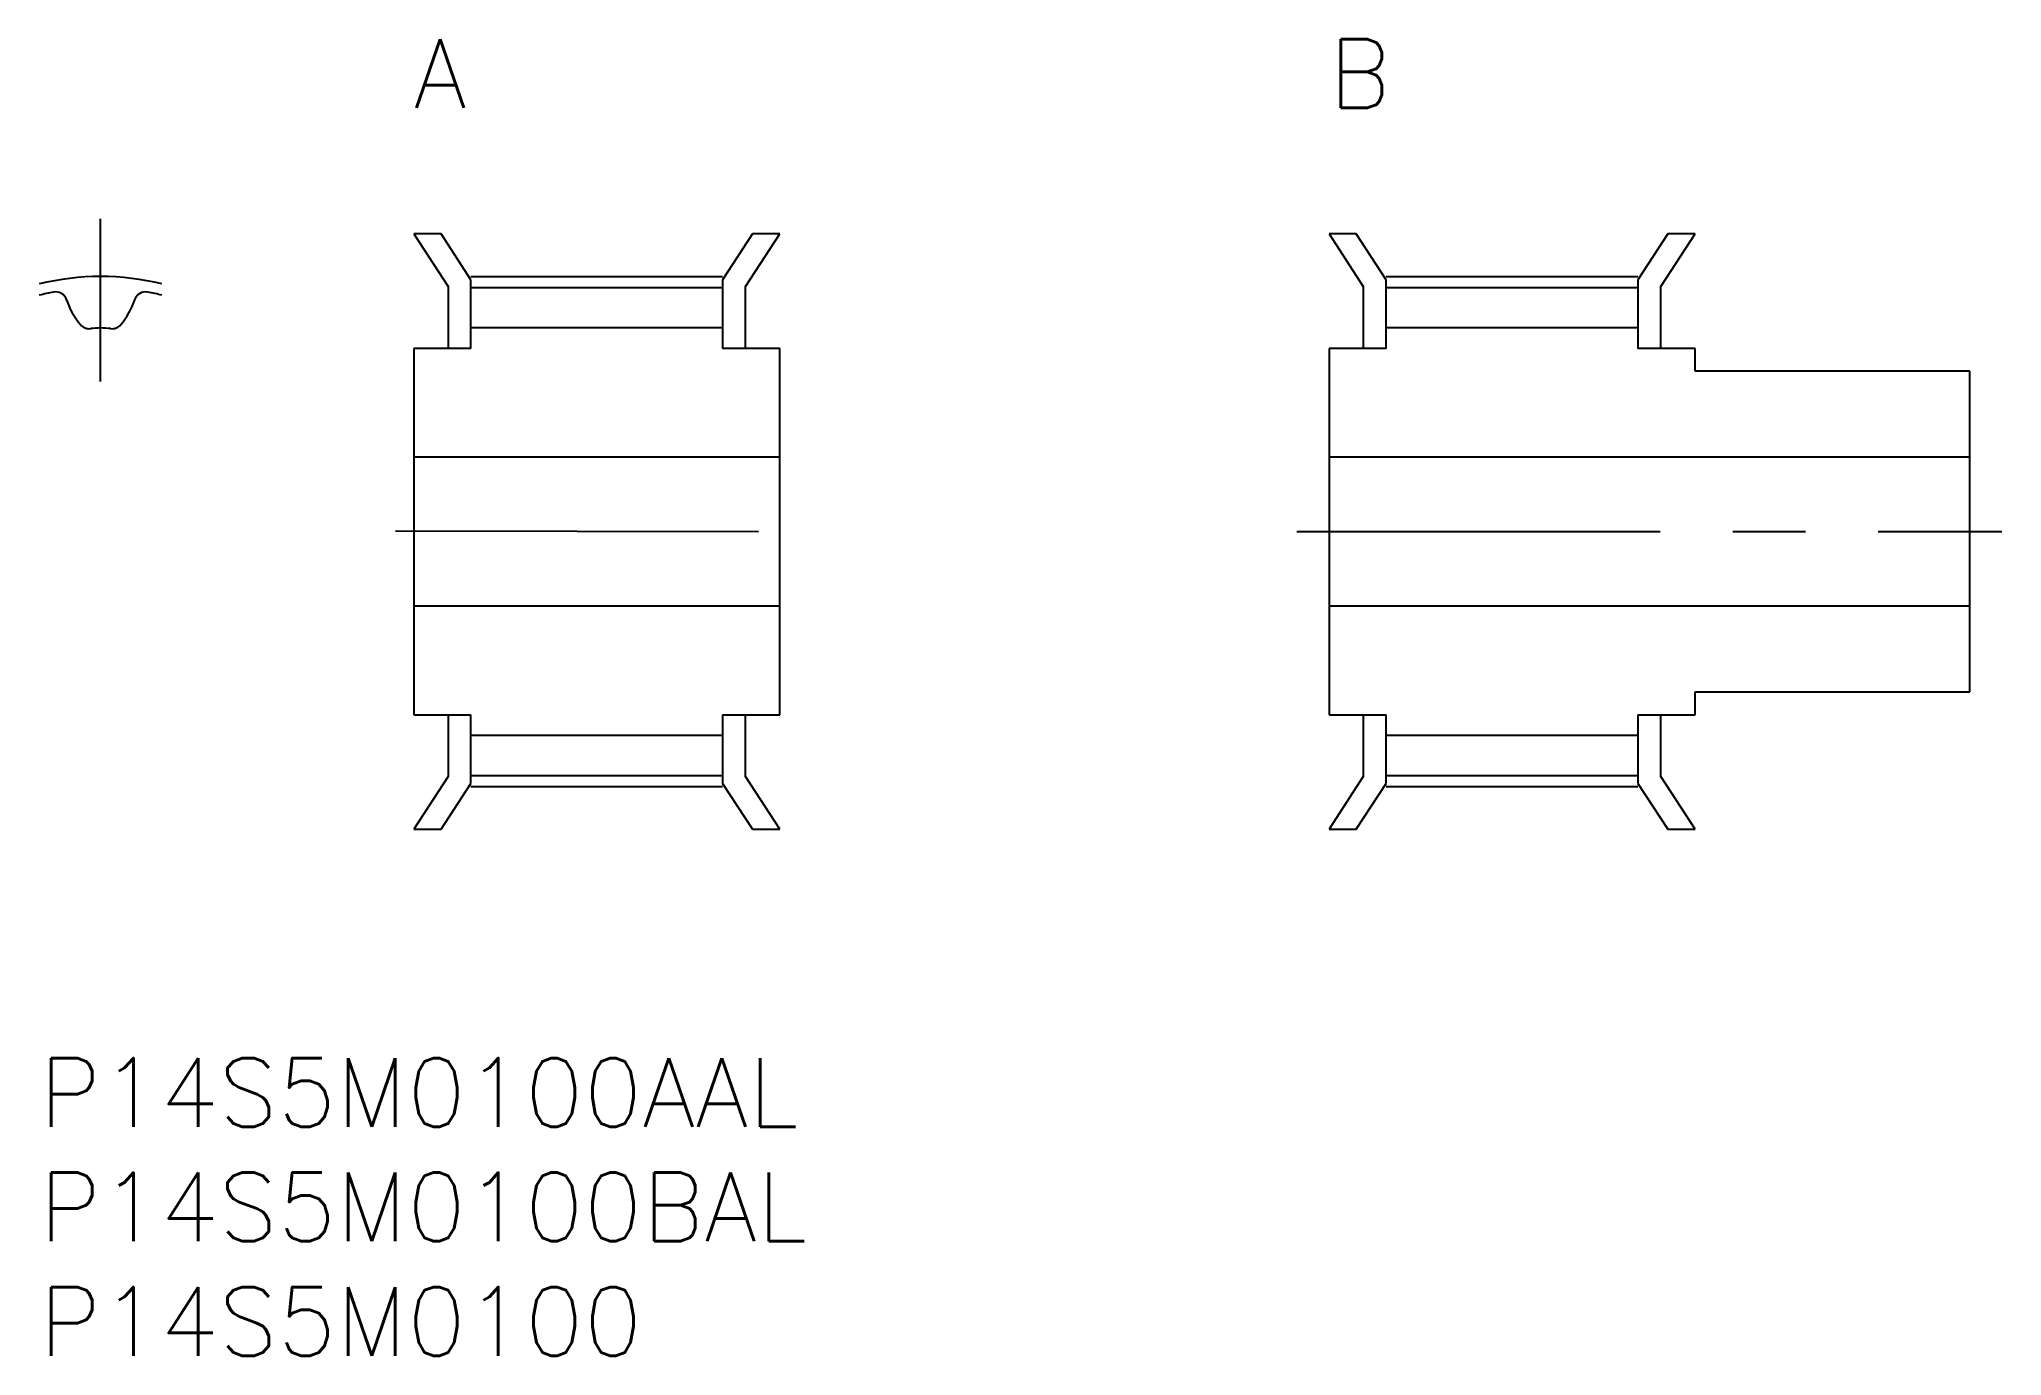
# Model space of a CAD drawing. Extents: x 0 to 85.8, y -13 to 44.5.
import ezdxf

# ---------------------------------------------------------------- set-up
doc = ezdxf.new("R2010")
doc.units = 0
doc.header["$LTSCALE"] = 0.5
doc.linetypes.add('CENTER', pattern=[50.8, 31.75, -6.35, 6.35, -6.35])
for name, color, linetype in [('MSM_CENTER', 1, 'CENTER'), ('MSM_CONTINUOUS', 7, 'CONTINUOUS'), ('MSM_PART_NUMBER', 7, 'CONTINUOUS')]:
    doc.layers.add(name, color=color, linetype=linetype)
doc.styles.get("Standard").update_dxf_attribs({"font": 'txt.shx', "height": 1, "bigfont": 'bigfont.shx'})

# ---------------------------------------------------------------- blocks, each defined once
blk = doc.blocks.new('*U35')
at = {"layer": 'MSM_PART_NUMBER'}
blk.add_text('P14S5M0100AAL', height=3, dxfattribs=at).set_placement((0, -3))
blk = doc.blocks.new('*U36')
at = {"layer": 'MSM_PART_NUMBER'}
blk.add_text('P14S5M0100BAL', height=3, dxfattribs=at).set_placement((0, -8))
blk = doc.blocks.new('*U37')
at = {"layer": 'MSM_PART_NUMBER'}
blk.add_text('P14S5M0100', height=3, dxfattribs=at).set_placement((0, -13))
blk = doc.blocks.new('*U38')
at = {"layer": 'MSM_PART_NUMBER'}
blk.add_text('A', height=3, dxfattribs=at).set_placement((16.364, 41.5))
blk = doc.blocks.new('*U39')
at = {"layer": 'MSM_PART_NUMBER'}
blk.add_text('B', height=3, dxfattribs=at).set_placement((56.364, 41.5))

msp = doc.modelspace()

# ---------------------------------------------------------------- linework, layer by layer
at = {"layer": 'MSM_CENTER'}
for p, q in [((2.682, 29.553), (2.682, 36.65)), ((18.864, 34.14), (29.864, 34.14)), ((58.864, 34.14), (69.864, 34.14)), ((15.564, 23.026), (33.164, 23)), ((54.964, 23), (85.764, 23)), ((18.864, 11.86), (29.864, 11.86)), ((58.864, 11.86), (69.864, 11.86))]:
    msp.add_line(p, q, dxfattribs=at)
msp.add_arc((2.682, 23), 11.14, 76.07008, 103.92992, dxfattribs=at)
at = {"layer": 'MSM_CONTINUOUS'}
for p, q in [((17.558, 36), (16.364, 36)), ((16.364, 36), (17.864, 33.703)), ((18.864, 34), (17.558, 36)), ((31.169, 36), (29.864, 34)), ((30.864, 33.703), (32.364, 36)), ((32.364, 36), (31.169, 36)), ((57.558, 36), (56.364, 36)), ((56.364, 36), (57.864, 33.703)), ((58.864, 34), (57.558, 36)), ((71.169, 36), (69.864, 34)), ((70.864, 33.703), (72.364, 36)), ((72.364, 36), (71.169, 36)), ((17.864, 33.703), (17.864, 31)), ((18.864, 31), (18.864, 34)), ((18.864, 33.66), (29.864, 33.66)), ((29.864, 34), (29.864, 31)), ((30.864, 31), (30.864, 33.703)), ((57.864, 33.703), (57.864, 31)), ((58.864, 31), (58.864, 34)), ((58.864, 33.66), (69.864, 33.66)), ((69.864, 34), (69.864, 31)), ((70.864, 31), (70.864, 33.703)), ((29.864, 31.89), (18.864, 31.89)), ((69.864, 31.89), (58.864, 31.89)), ((16.364, 31), (16.364, 15)), ((18.864, 31), (16.364, 31)), ((32.364, 31), (29.864, 31)), ((32.364, 15), (32.364, 31)), ((56.364, 31), (56.364, 15)), ((58.864, 31), (56.364, 31)), ((72.364, 31), (69.864, 31)), ((72.364, 30), (72.364, 31)), ((84.364, 30), (72.364, 30)), ((84.364, 16), (84.364, 30)), ((32.364, 26.25), (16.364, 26.25)), ((84.364, 26.25), (56.364, 26.25)), ((16.364, 19.75), (32.364, 19.75)), ((56.364, 19.75), (84.364, 19.75)), ((72.364, 15), (72.364, 16)), ((72.364, 16), (84.364, 16)), ((16.364, 15), (18.864, 15)), ((17.864, 15), (17.864, 12.297)), ((18.864, 12), (18.864, 15)), ((29.864, 15), (29.864, 12)), ((29.864, 15), (32.364, 15)), ((30.864, 12.297), (30.864, 15)), ((56.364, 15), (58.864, 15)), ((57.864, 15), (57.864, 12.297)), ((58.864, 12), (58.864, 15)), ((69.864, 15), (69.864, 12)), ((69.864, 15), (72.364, 15)), ((70.864, 12.297), (70.864, 15)), ((18.864, 14.11), (29.864, 14.11)), ((58.864, 14.11), (69.864, 14.11)), ((17.864, 12.297), (16.364, 10)), ((18.864, 12.34), (29.864, 12.34)), ((32.364, 10), (30.864, 12.297)), ((57.864, 12.297), (56.364, 10)), ((58.864, 12.34), (69.864, 12.34)), ((72.364, 10), (70.864, 12.297)), ((17.558, 10), (18.864, 12)), ((29.864, 12), (31.169, 10)), ((57.558, 10), (58.864, 12)), ((69.864, 12), (71.169, 10)), ((16.364, 10), (17.558, 10)), ((31.169, 10), (32.364, 10)), ((56.364, 10), (57.558, 10)), ((71.169, 10), (72.364, 10))]:
    msp.add_line(p, q, dxfattribs=at)
for centre, radius, start, end in [((2.682, 23), 10.66, 101.14357, 104.57072), ((0.718, 32.968), 0.5, 18.08009, 101.14357), ((4.645, 32.968), 0.5, 78.85643, 161.91991), ((2.682, 23), 10.66, 75.42928, 78.85643), ((4.307, 34.14), 3.275, 198.08009, 219.99096), ((1.057, 34.14), 3.275, 320.00904, 341.91991), ((2.181, 32.357), 0.5, 219.99096, 277.62736), ((2.682, 28.615), 3.275, 82.37264, 97.62736), ((3.183, 32.357), 0.5, 262.37264, 320.00904)]:
    msp.add_arc(centre, radius, start, end, dxfattribs=at)

# ---------------------------------------------------------------- block references
for name in ['*U38', '*U39', '*U35', '*U36', '*U37']:
    msp.add_blockref(name, (0, 0), dxfattribs=at)

doc.saveas('drawing.dxf')
